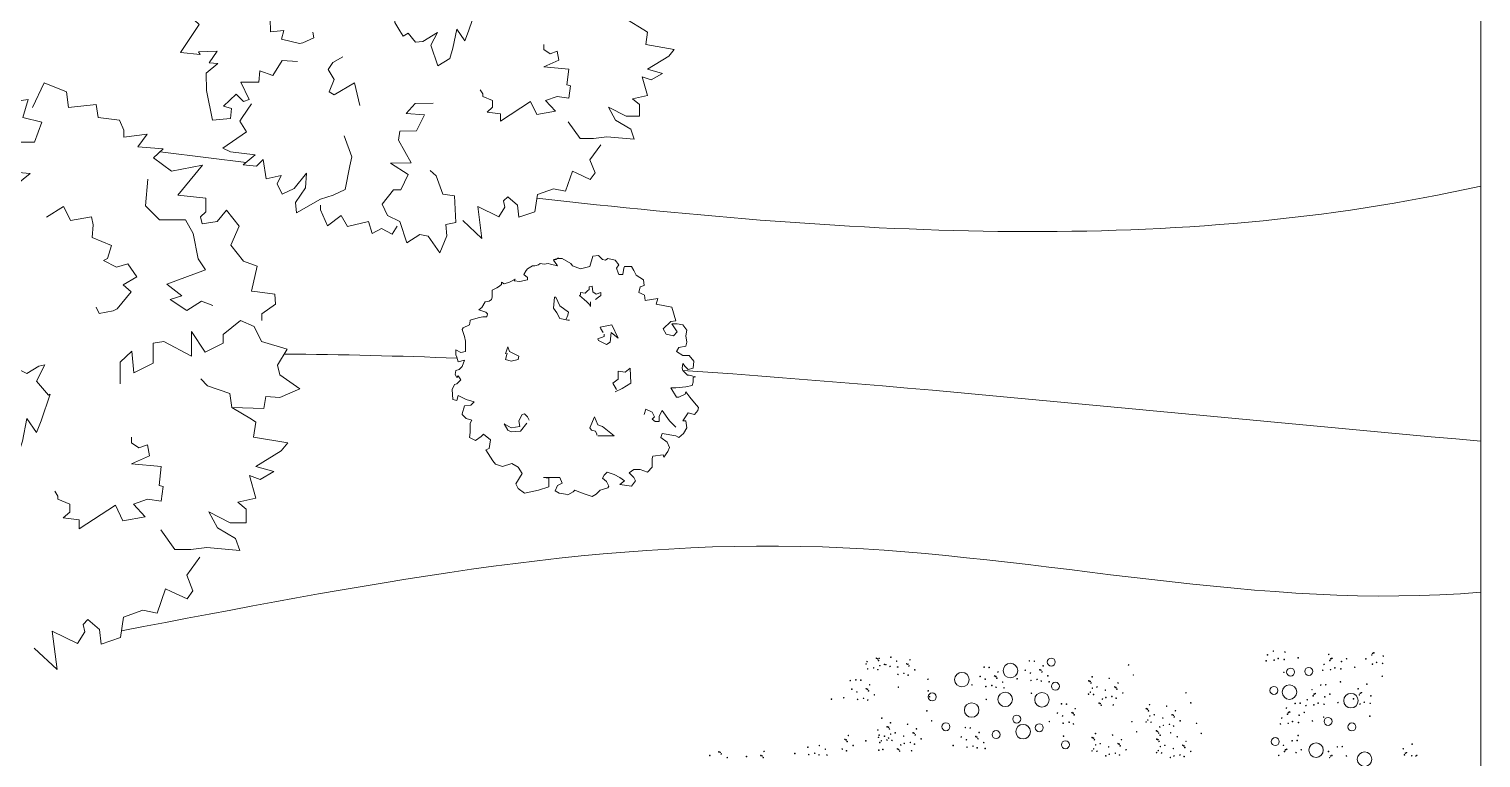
# Model space of a CAD drawing. Header units: millimetres. Extents: x 19901 to 59163, y 13732 to 30178.
# Drawn here: x 42901 to 43635, y 26991 to 27359 of the extents above; entities that cross this region are included whole.
import ezdxf

# ---------------------------------------------------------------- set-up
doc = ezdxf.new("R2010")
doc.units = ezdxf.units.MM
doc.layers.get('0').update_dxf_attribs({"lineweight": 18})
for name, color, linetype, lineweight in [('Curve di livello', 6, 'Continuous', 9), ('Vegetazione', 53, 'Continuous', 9), ('Verde', 86, 'Continuous', 5)]:
    doc.layers.add(name, color=color, linetype=linetype, lineweight=lineweight)

# ---------------------------------------------------------------- blocks, each defined once
blk = doc.blocks.new('_I12B6')
at = {"color": 0, "linetype": 'Continuous'}
for p, q in [((-0.2, 0.5445), (-0.2219, 0.5299)), ((-0.1964, 0.5445), (-0.2, 0.5445)), ((-0.1891, 0.5445), (-0.1964, 0.5445)), ((-0.1709, 0.5481), (-0.1891, 0.5445)), ((-0.1636, 0.5554), (-0.1709, 0.5481)), ((-0.1454, 0.5518), (-0.1636, 0.5554)), ((-0.1636, 0.5554), (-0.1636, 0.5554)), ((-0.1271, 0.5554), (-0.1454, 0.5518)), ((-0.1162, 0.5518), (-0.1271, 0.5554)), ((-0.0834, 0.5445), (-0.1162, 0.5518)), ((-0.0797, 0.5773), (-0.1016, 0.5737)), ((-0.0907, 0.5737), (-0.1016, 0.57)), ((-0.1016, 0.57), (-0.087, 0.5481)), ((-0.0797, 0.5809), (-0.0907, 0.5737)), ((-0.087, 0.5481), (-0.0834, 0.5445)), ((-0.0615, 0.5773), (-0.0797, 0.5773)), ((-0.0214, 0.5554), (-0.0615, 0.5773)), ((-0.0141, 0.5445), (-0.0214, 0.5554)), ((0.0223, 0.5299), (-0.0141, 0.5445)), ((0.0661, 0.5408), (0.0223, 0.5299)), ((0.0806, 0.5882), (0.0661, 0.5408)), ((0.1062, 0.5919), (0.0806, 0.5882)), ((0.1244, 0.5737), (0.1062, 0.5919)), ((0.139, 0.57), (0.1244, 0.5737)), ((0.1499, 0.5773), (0.139, 0.57)), ((0.1827, 0.57), (0.1499, 0.5773)), ((0.2009, 0.5481), (0.1827, 0.57)), ((0.19, 0.5336), (0.2009, 0.5481)), ((0.2264, 0.5408), (0.2228, 0.5336)), ((0.2592, 0.5408), (0.2264, 0.5408)), ((0.2702, 0.5226), (0.2592, 0.5408)), ((-0.2802, 0.4825), (-0.3057, 0.4679)), ((-0.2839, 0.4752), (-0.2802, 0.4825)), ((-0.2583, 0.4716), (-0.2839, 0.4752)), ((-0.2219, 0.4789), (-0.2583, 0.4716)), ((-0.2292, 0.5226), (-0.2401, 0.5044)), ((-0.2401, 0.5044), (-0.2219, 0.4898)), ((-0.2219, 0.5299), (-0.2292, 0.5226)), ((-0.2219, 0.4898), (-0.2219, 0.4789)), ((0.1973, 0.5117), (0.19, 0.5336)), ((0.2009, 0.5044), (0.1973, 0.5117)), ((0.2191, 0.5044), (0.2009, 0.5044)), ((0.2228, 0.5336), (0.2191, 0.5044)), ((0.2811, 0.5008), (0.2702, 0.5226)), ((0.3139, 0.4789), (0.2811, 0.5008)), ((0.3176, 0.4534), (0.3139, 0.4789)), ((-0.3641, 0.4424), (-0.3859, 0.4315)), ((-0.3859, 0.4315), (-0.3859, 0.4133)), ((-0.3859, 0.4133), (-0.3859, 0.3987)), ((-0.3568, 0.4461), (-0.3641, 0.4424)), ((-0.3422, 0.457), (-0.3568, 0.4461)), ((-0.3312, 0.4607), (-0.3422, 0.4679)), ((-0.3422, 0.4679), (-0.3422, 0.457)), ((-0.3057, 0.4679), (-0.3312, 0.4607)), ((0.0223, 0.4096), (0.0187, 0.406)), ((0.0187, 0.406), (0.0405, 0.3878)), ((0.0442, 0.4169), (0.0223, 0.4206)), ((0.0223, 0.4206), (0.0223, 0.4096)), ((0.0551, 0.4279), (0.0442, 0.4169)), ((0.0624, 0.4351), (0.0551, 0.4279)), ((0.077, 0.4497), (0.0624, 0.4461)), ((0.0624, 0.4461), (0.0624, 0.4351)), ((0.0806, 0.4242), (0.077, 0.4497)), ((0.0952, 0.4133), (0.0806, 0.4242)), ((0.1171, 0.4206), (0.0952, 0.4133)), ((0.1062, 0.3987), (0.1171, 0.406)), ((0.1171, 0.406), (0.1171, 0.4206)), ((0.292, 0.4206), (0.2993, 0.4461)), ((0.3176, 0.4096), (0.292, 0.4206)), ((0.2993, 0.4461), (0.3176, 0.4534)), ((0.3225, 0.3834), (0.3189, 0.4089)), ((-0.4333, 0.3513), (-0.4479, 0.3404)), ((-0.4479, 0.3404), (-0.4151, 0.3294)), ((-0.4187, 0.3768), (-0.4333, 0.3513)), ((-0.4005, 0.3805), (-0.4187, 0.3768)), ((-0.3896, 0.3878), (-0.4005, 0.3805)), ((-0.3859, 0.3987), (-0.3896, 0.3878)), ((-0.098, 0.3987), (-0.1016, 0.3477)), ((-0.1016, 0.3477), (-0.087, 0.3258)), ((-0.0907, 0.3987), (-0.098, 0.3987)), ((-0.0725, 0.3586), (-0.0907, 0.3987)), ((-0.0324, 0.3294), (-0.0725, 0.3586)), ((0.0405, 0.3878), (0.0515, 0.3768)), ((0.0515, 0.3768), (0.0624, 0.3659)), ((0.0624, 0.3659), (0.0697, 0.355)), ((0.0697, 0.355), (0.0697, 0.3768)), ((0.0916, 0.3878), (0.1062, 0.3987)), ((0.3804, 0.3924), (0.3225, 0.3834)), ((0.3732, 0.3669), (0.3804, 0.3924)), ((0.4449, 0.3523), (0.3732, 0.3669)), ((0.4634, 0.2893), (0.4449, 0.3523)), ((-0.4916, 0.2711), (-0.5208, 0.2565)), ((-0.488, 0.2893), (-0.4916, 0.2711)), ((-0.4515, 0.3039), (-0.488, 0.293)), ((-0.488, 0.293), (-0.488, 0.2893)), ((-0.4297, 0.3076), (-0.4515, 0.3039)), ((-0.4114, 0.3076), (-0.4297, 0.3076)), ((-0.4151, 0.3294), (-0.4078, 0.3221)), ((-0.4078, 0.3221), (-0.4114, 0.3076)), ((-0.087, 0.3258), (-0.0725, 0.3003)), ((-0.0725, 0.3003), (-0.036, 0.293)), ((-0.0433, 0.2966), (-0.036, 0.3149)), ((-0.036, 0.3149), (-0.0324, 0.3294)), ((-0.036, 0.293), (-0.0287, 0.293)), ((0.1134, 0.2602), (0.1681, 0.2711)), ((0.1681, 0.2711), (0.1973, 0.2092)), ((0.405, 0.2529), (0.4415, 0.2857)), ((0.4415, 0.2857), (0.4634, 0.2893)), ((0.4707, 0.2748), (0.4451, 0.2748)), ((0.4451, 0.2748), (0.4707, 0.2383)), ((0.4962, 0.2711), (0.4707, 0.2748)), ((0.5144, 0.2456), (0.4962, 0.2711)), ((-0.5208, 0.2565), (-0.5244, 0.2492)), ((-0.5244, 0.2492), (-0.5135, 0.2164)), ((-0.5135, 0.2164), (-0.5099, 0.1946)), ((0.1025, 0.2055), (0.1317, 0.2164)), ((0.1062, 0.1982), (0.1025, 0.2055)), ((0.1171, 0.2529), (0.1134, 0.2602)), ((0.128, 0.2347), (0.1171, 0.2529)), ((0.1317, 0.2164), (0.1317, 0.2274)), ((0.1645, 0.2347), (0.1608, 0.1909)), ((0.1973, 0.2092), (0.1645, 0.2347)), ((0.4196, 0.2274), (0.405, 0.2529)), ((0.4524, 0.2201), (0.4196, 0.2274)), ((0.4707, 0.2383), (0.4524, 0.2201)), ((0.5107, 0.2201), (0.5144, 0.2456)), ((0.5144, 0.1909), (0.5107, 0.2201)), ((-0.5317, 0.1435), (-0.5536, 0.1545)), ((-0.5536, 0.1545), (-0.5536, 0.1326)), ((-0.5099, 0.1472), (-0.5317, 0.1435)), ((-0.5099, 0.1946), (-0.5099, 0.1508)), ((-0.5099, 0.1508), (-0.5099, 0.1472)), ((-0.313, 0.1691), (-0.324, 0.1363)), ((-0.3167, 0.1399), (-0.324, 0.1107)), ((-0.3167, 0.1399), (-0.3167, 0.1399)), ((-0.3057, 0.1472), (-0.313, 0.1691)), ((-0.2839, 0.1363), (-0.3057, 0.1472)), ((-0.262, 0.1253), (-0.2839, 0.1363)), ((0.1426, 0.18), (0.1062, 0.1982)), ((0.1608, 0.1909), (0.1426, 0.18)), ((0.467, 0.1472), (0.4779, 0.1654)), ((0.4962, 0.129), (0.467, 0.1472)), ((0.4779, 0.1654), (0.5107, 0.1727)), ((0.5107, 0.1727), (0.5144, 0.1909)), ((-0.5536, 0.1326), (-0.5499, 0.1217)), ((-0.5499, 0.1217), (-0.5427, 0.0998)), ((-0.5427, 0.0998), (-0.5135, 0.1071)), ((-0.5244, 0.0779), (-0.539, 0.0634)), ((-0.5135, 0.1071), (-0.5244, 0.0779)), ((-0.324, 0.1107), (-0.2984, 0.1034)), ((-0.2984, 0.1034), (-0.2656, 0.1107)), ((-0.2656, 0.1107), (-0.262, 0.1253)), ((0.252, 0.0706), (0.2301, 0.0524)), ((0.2556, 0.0014), (0.252, 0.0706)), ((0.4925, 0.0706), (0.4962, 0.0925)), ((0.4962, 0.0597), (0.4925, 0.0706)), ((0.5253, 0.129), (0.4962, 0.129)), ((0.4962, 0.0925), (0.5071, 0.0779)), ((0.5071, 0.0779), (0.5217, 0.0634)), ((0.5217, 0.0634), (0.5436, 0.0706)), ((0.5472, 0.1034), (0.5253, 0.129)), ((0.5436, 0.0706), (0.5472, 0.1034)), ((-0.5536, 0.0597), (-0.5572, 0.0415)), ((-0.5572, 0.0415), (-0.5499, 0.0269)), ((-0.539, 0.0634), (-0.5536, 0.0597)), ((-0.5499, 0.0269), (-0.5427, 0.0342)), ((-0.5317, 0.016), (-0.5499, -0.0023)), ((-0.5427, 0.0342), (-0.5317, 0.016)), ((0.1973, 0.0196), (0.1718, 0.0014)), ((0.1718, 0.0014), (0.19, -0.0278)), ((0.2301, 0.0524), (0.1973, 0.0561)), ((0.1973, 0.0561), (0.1973, 0.0196)), ((0.2155, -0.0241), (0.2556, 0.0014)), ((0.518, 0.0378), (0.4962, 0.0597)), ((0.5253, 0.0378), (0.518, 0.0378)), ((0.5545, 0.0305), (0.5253, 0.0378)), ((0.5399, -0.0095), (0.5436, 0.005)), ((0.5436, 0.0269), (0.5545, 0.0305)), ((0.5436, 0.005), (0.5436, 0.0269)), ((-0.5609, -0.0059), (-0.5718, -0.0278)), ((-0.5718, -0.0278), (-0.5682, -0.0752)), ((-0.5499, -0.0023), (-0.5609, -0.0059)), ((-0.5499, -0.0788), (-0.5427, -0.0569)), ((-0.5427, -0.0569), (-0.5062, -0.0752)), ((0.1827, -0.0387), (0.2155, -0.0241)), ((0.467, -0.0642), (0.4415, -0.0205)), ((0.4415, -0.0205), (0.4634, -0.0205)), ((0.4634, -0.0205), (0.5107, -0.0168)), ((0.4779, -0.0642), (0.467, -0.0642)), ((0.5071, -0.0496), (0.4779, -0.0642)), ((0.5107, -0.0387), (0.5071, -0.0496)), ((0.5107, -0.0168), (0.5399, -0.0095)), ((0.5144, -0.046), (0.5107, -0.0387)), ((0.529, -0.0642), (0.5144, -0.046)), ((0.5508, -0.0897), (0.529, -0.0642)), ((-0.5682, -0.0752), (-0.5499, -0.0788)), ((-0.5135, -0.1043), (-0.5244, -0.1408)), ((-0.4843, -0.1007), (-0.5135, -0.1043)), ((-0.5062, -0.0752), (-0.4698, -0.0861)), ((-0.4698, -0.0861), (-0.4843, -0.1007)), ((0.3249, -0.1189), (0.3176, -0.1444)), ((0.354, -0.1335), (0.3249, -0.1189)), ((0.3649, -0.1553), (0.354, -0.1335)), ((0.4014, -0.1262), (0.3868, -0.1517)), ((0.4342, -0.1736), (0.4014, -0.1262)), ((0.5691, -0.1116), (0.5508, -0.0897)), ((0.5508, -0.1444), (0.5654, -0.1262)), ((0.5654, -0.1262), (0.5691, -0.1116)), ((-0.5244, -0.1408), (-0.5244, -0.1444)), ((-0.5244, -0.1444), (-0.5062, -0.1626)), ((-0.5062, -0.1626), (-0.4807, -0.1699)), ((-0.4807, -0.1699), (-0.488, -0.1845)), ((-0.488, -0.1845), (-0.488, -0.2282)), ((-0.2984, -0.2064), (-0.3312, -0.1882)), ((-0.3312, -0.1882), (-0.313, -0.2173)), ((-0.2583, -0.1991), (-0.2984, -0.2064)), ((-0.2474, -0.1444), (-0.262, -0.1736)), ((-0.262, -0.1736), (-0.2583, -0.1991)), ((-0.2547, -0.221), (-0.2255, -0.1845)), ((-0.2365, -0.1408), (-0.2474, -0.1444)), ((-0.2219, -0.1553), (-0.2365, -0.1408)), ((-0.2146, -0.1699), (-0.2219, -0.1553)), ((-0.2146, -0.1699), (-0.2146, -0.1699)), ((0.0879, -0.1553), (0.0661, -0.2064)), ((0.1025, -0.1918), (0.0879, -0.1553)), ((0.1244, -0.1991), (0.1025, -0.1918)), ((0.1791, -0.2428), (0.1244, -0.1991)), ((0.354, -0.1663), (0.3649, -0.1553)), ((0.3686, -0.1772), (0.354, -0.1663)), ((0.3868, -0.1772), (0.3686, -0.1772)), ((0.3868, -0.1517), (0.3868, -0.1772)), ((0.4634, -0.2027), (0.4342, -0.1736)), ((0.4962, -0.1736), (0.5217, -0.1371)), ((0.5107, -0.1736), (0.4962, -0.1736)), ((0.5144, -0.2064), (0.5107, -0.1736)), ((0.5217, -0.1371), (0.5508, -0.1444)), ((-0.488, -0.2282), (-0.4916, -0.2501)), ((-0.4916, -0.2501), (-0.4625, -0.2647)), ((-0.4625, -0.2647), (-0.437, -0.2465)), ((-0.437, -0.2465), (-0.426, -0.2355)), ((-0.426, -0.2355), (-0.3932, -0.2611)), ((-0.3932, -0.2611), (-0.4005, -0.3011)), ((-0.313, -0.2173), (-0.2984, -0.2246)), ((-0.2984, -0.2246), (-0.2547, -0.221)), ((0.0661, -0.2064), (0.0733, -0.2173)), ((0.0733, -0.2173), (0.0916, -0.221)), ((0.0916, -0.221), (0.0989, -0.2355)), ((0.0989, -0.2355), (0.0989, -0.2392)), ((0.1025, -0.2428), (0.1353, -0.2428)), ((0.1353, -0.2428), (0.1791, -0.2428)), ((0.3941, -0.2501), (0.4014, -0.2319)), ((0.4233, -0.272), (0.3941, -0.2501)), ((0.4014, -0.2319), (0.4634, -0.2428)), ((0.4634, -0.2428), (0.4779, -0.2501)), ((0.4779, -0.2501), (0.4998, -0.2319)), ((0.4998, -0.2319), (0.5144, -0.2064)), ((-0.4005, -0.3011), (-0.4151, -0.3084)), ((-0.4151, -0.3084), (-0.3823, -0.3595)), ((0.3577, -0.3376), (0.405, -0.3303)), ((0.405, -0.3303), (0.4087, -0.3412)), ((0.4087, -0.3412), (0.4269, -0.3157)), ((0.4342, -0.2975), (0.4233, -0.272)), ((0.4269, -0.3157), (0.4342, -0.2975)), ((-0.3823, -0.3595), (-0.3713, -0.374)), ((-0.3713, -0.374), (-0.3385, -0.385)), ((-0.3385, -0.385), (-0.2948, -0.3704)), ((-0.2948, -0.3704), (-0.2656, -0.3886)), ((-0.2656, -0.3886), (-0.2474, -0.4178)), ((0.2483, -0.4141), (0.2702, -0.3996)), ((0.2702, -0.3996), (0.2993, -0.3996)), ((0.2993, -0.3996), (0.3321, -0.4105)), ((0.3321, -0.4105), (0.354, -0.3886)), ((0.354, -0.3485), (0.3577, -0.3376)), ((0.354, -0.3886), (0.354, -0.3485)), ((-0.2474, -0.4178), (-0.2766, -0.4652)), ((-0.2766, -0.4652), (-0.2656, -0.487)), ((-0.1235, -0.4397), (-0.149, -0.436)), ((-0.149, -0.436), (-0.0725, -0.436)), ((-0.1235, -0.4798), (-0.1235, -0.4397)), ((-0.0615, -0.4615), (-0.0834, -0.4725)), ((-0.0725, -0.436), (-0.0615, -0.4615)), ((0.1244, -0.4397), (0.1317, -0.4251)), ((0.1426, -0.4542), (0.1244, -0.4397)), ((0.1317, -0.4251), (0.1462, -0.4105)), ((0.1535, -0.4761), (0.1426, -0.4542)), ((0.1462, -0.4105), (0.1791, -0.4214)), ((0.1791, -0.4214), (0.2046, -0.436)), ((0.2046, -0.436), (0.2264, -0.4506)), ((0.2264, -0.4506), (0.2046, -0.4688)), ((0.2046, -0.4688), (0.2592, -0.4761)), ((0.2702, -0.436), (0.2483, -0.4141)), ((0.2592, -0.4761), (0.2775, -0.4506)), ((0.2775, -0.4506), (0.2702, -0.436)), ((-0.2656, -0.487), (-0.2365, -0.5089)), ((-0.2365, -0.5089), (-0.1709, -0.4943)), ((-0.1709, -0.4943), (-0.1235, -0.4798)), ((-0.0834, -0.4725), (-0.0943, -0.498)), ((-0.0943, -0.498), (-0.0761, -0.5089)), ((-0.0761, -0.5089), (-0.0469, -0.5126)), ((-0.0469, -0.5126), (-0.036, -0.5162)), ((-0.036, -0.5162), (-0.0105, -0.5016)), ((-0.0105, -0.5016), (-0.0032, -0.4943)), ((-0.0032, -0.4943), (0.0223, -0.5053)), ((0.0223, -0.5053), (0.0442, -0.5126)), ((0.0442, -0.5126), (0.077, -0.5235)), ((0.077, -0.5235), (0.0952, -0.5126)), ((0.0952, -0.5126), (0.1134, -0.4943)), ((0.1134, -0.4943), (0.1244, -0.4907)), ((0.1244, -0.4907), (0.1499, -0.4834)), ((0.1499, -0.4834), (0.1535, -0.4761))]:
    blk.add_line(p, q, dxfattribs=at)

msp = doc.modelspace()

# ---------------------------------------------------------------- linework, layer by layer
msp.add_line((43634.61, 28849.8), (43634.61, 26843.43))
at = {"layer": 'Curve di livello'}
for points in [[(42967.18, 27297.28), (42981.65, 27295.48), (42996.14, 27293.65), (43010.63, 27291.83)], [(43029.88, 27195), (43058.98, 27194.77), (43088.1, 27194.05), (43117.22, 27192.94)]]:
    msp.add_open_spline(points, degree=3, dxfattribs=at)
for points, knots in [([(43157.56, 27273.85), (43318.1, 27255.58), (43479.28, 27245.05), (43634.53, 27279.96), (43634.53, 27279.96), (43634.53, 27279.96), (43634.53, 27279.96), (43634.56, 27279.97), (43634.58, 27279.98), (43634.61, 27279.98)], [1526.756387, 1526.756387, 1526.756387, 1526.756387, 2004.14526, 2004.14526, 2004.14526, 2004.146467, 2004.146467, 2004.146467, 2004.226908, 2004.226908, 2004.226908, 2004.226908]), ([(43231.27, 27186.75), (43365.83, 27177.55), (43500.41, 27162.52), (43634.53, 27151.02), (43634.53, 27151.02), (43634.53, 27151.02), (43634.53, 27151.02), (43634.55, 27151.02), (43634.58, 27151.01), (43634.61, 27151.01)], [1601.067416, 1601.067416, 1601.067416, 1601.067416, 2004.889476, 2004.889476, 2004.889476, 2004.889607, 2004.889607, 2004.889607, 2004.969426, 2004.969426, 2004.969426, 2004.969426]), ([(42947.72, 27055.13), (43065.52, 27077.43), (43293.89, 27124.26), (43523.83, 27064.96), (43634.59, 27074.67), (43634.59, 27074.67), (43634.59, 27074.67), (43634.59, 27074.67), (43634.59, 27074.67), (43634.6, 27074.67), (43634.61, 27074.67)], [1323.609316, 1323.609316, 1323.609316, 1323.609316, 1679.853616, 2013.397423, 2013.397423, 2013.397423, 2013.399494, 2013.399494, 2013.399494, 2013.420108, 2013.420108, 2013.420108, 2013.420108])]:
    msp.add_open_spline(points, degree=3, knots=knots, dxfattribs=at)
at = {"layer": 'Vegetazione'}
for centre, radius in [((43396.85, 27034.99), 3.67), ((43417.46, 27039.28), 2.02), ((43538.42, 27034.25), 2.02), ((43547.61, 27034.6), 2.02), ((43372.33, 27030.41), 3.67), ((43419.59, 27027.06), 2.02), ((43357.31, 27021.71), 2.02), ((43394.19, 27020.42), 3.67), ((43412.77, 27020.24), 3.67), ((43530, 27024.94), 2.02), ((43537.85, 27024.12), 3.67), ((43568.91, 27019.79), 3.67), ((43377.24, 27015.04), 3.67), ((43364.21, 27006.6), 2.02), ((43400, 27010.46), 2.02), ((43403.25, 27004.11), 3.67), ((43411.42, 27006.12), 2.02), ((43557.36, 27009.28), 2.02), ((43569.38, 27006.48), 2.02), ((43389.62, 27002.61), 2.02), ((43530.66, 26999.06), 2.02), ((43424.64, 26997.5), 2.02), ((43551.28, 26994.77), 3.67), ((43575.8, 26990.2), 3.67)]:
    msp.add_circle(centre, radius, dxfattribs=at)
at = {"layer": 'Verde'}
for points in [[(43039.01, 27400.66), (43030.47, 27400.08), (43030.82, 27398.03), (43031.57, 27393.52), (43023.58, 27389.66), (43025.02, 27386.52), (43028.42, 27382.46), (43023.77, 27374.94), (43028.43, 27371.5), (43030.2, 27371.8), (43027.48, 27366.29), (43022.76, 27364.66), (43022.97, 27357.95), (43029.67, 27358.64), (43028.58, 27354.25), (43037.59, 27351.96), (43039.36, 27352.26), (43044.83, 27354.85), (43044.35, 27357.72)], [(43085.5, 27367.74), (43085.73, 27362.62), (43088.31, 27358.42), (43089.95, 27355.75), (43092.43, 27357.28), (43096.19, 27352.76), (43099.96, 27352.97), (43107.4, 27357.55), (43103.97, 27351.23), (43107.48, 27340.77), (43113.5, 27344.47), (43115.16, 27349.7), (43117.06, 27359.3), (43121.18, 27353.41), (43123.07, 27358.26), (43126.86, 27369.54), (43126.16, 27369.1), (43121.1, 27374.93), (43124.65, 27381.85), (43122.06, 27381.31), (43117.1, 27378.26), (43113.69, 27379.84), (43109.93, 27384.36), (43108.99, 27385.89)], [(42987.7, 27369.43), (42982.4, 27365.76), (42986.95, 27361.56), (42977.51, 27347.43), (42987.32, 27346.5), (42986.54, 27347.82), (42996.03, 27348.17), (42991.87, 27342.31), (42996.33, 27341.88), (42990.46, 27337.01), (42990.52, 27328.24), (42993.6, 27313.33), (43002.68, 27314.13), (43003.15, 27319.1), (42999.22, 27320.31), (43005.65, 27326.38), (43009.34, 27322.68), (43012.14, 27323.67), (43008.02, 27332.41), (43017.02, 27332.39), (43017.57, 27338.18), (43024.1, 27335.89), (43028.87, 27343.37), (43036.5, 27342.95)], [(43203.37, 27363.89), (43211.66, 27358.93), (43213.45, 27357.68), (43212.56, 27351.44), (43226.89, 27348.95), (43224.2, 27345.63), (43213.45, 27338.98), (43221.07, 27336.9), (43215.24, 27333.57), (43210.77, 27335.23), (43213.45, 27325.67), (43205.84, 27324.01), (43209.42, 27321.1), (43209.42, 27315.28), (43202.7, 27315.28), (43193.74, 27319.85), (43197.33, 27313.2), (43204.94, 27308.63), (43206.73, 27303.64), (43192.85, 27304.89), (43186.13, 27304.06), (43179.41, 27304.06), (43173.43, 27312.37)], [(43068.05, 27320.64), (43065.37, 27332.19), (43055.04, 27325.98), (43052.58, 27327.65), (43055.14, 27333.89), (43052.15, 27338.88), (43054.43, 27342.34), (43059.42, 27345.33)], [(43128.88, 27328.57), (43130.17, 27326.48), (43130.17, 27325.23), (43135.1, 27323.15), (43135.1, 27319.83), (43132.41, 27317.33), (43139.13, 27316.5), (43139.13, 27312.76), (43154.36, 27322.74), (43157.49, 27316.09), (43166.9, 27317.75), (43161.97, 27323.15), (43167.8, 27325.23), (43173.62, 27324.4), (43174.52, 27330.63), (43172.73, 27331.05), (43173.62, 27338.95), (43161.08, 27340.19), (43168.69, 27343.52), (43167.8, 27348.09), (43164.21, 27346.84), (43161.08, 27348.92), (43161.08, 27351.42)], [(42836.59, 27321.86), (42841.33, 27320.17), (42843.48, 27327.65), (42862.29, 27336.13), (42857.45, 27328.15), (42857.45, 27323.66), (42870.36, 27327.65), (42879.49, 27325.16), (42878.42, 27317.18), (42893.47, 27322.66), (42900.46, 27323.66), (42897.77, 27314.68), (42907.45, 27312.19), (42903.69, 27302.21), (42885.41, 27302.21), (42880.57, 27293.24), (42889.71, 27287.25), (42901.54, 27286.25), (42882.72, 27271.29), (42866.59, 27271.29), (42865.52, 27272.29), (42864.44, 27280.77)], [(42902.61, 27319.67), (42908.52, 27332.14), (42919.81, 27327.65), (42920.89, 27319.67), (42934.86, 27321.17), (42935.94, 27314.68), (42946.69, 27313.19), (42948.84, 27308.2), (42948.84, 27304.71), (42960.67, 27306.2), (42955.83, 27299.72), (42968.73, 27298.72), (42963.89, 27294.23), (42972.93, 27287.51)], [(43013.38, 27321.58), (43008.56, 27314.57), (43007.45, 27312.69), (43010.86, 27307.39), (42998.87, 27299.15), (43002.7, 27297.25), (43015.25, 27295.69), (43009.19, 27290.62), (43015.87, 27290.03), (43019.25, 27293.41), (43020.79, 27283.6), (43028.41, 27285.26), (43026.37, 27281.12), (43028.79, 27275.83), (43034.9, 27278.63), (43041.14, 27286.53), (43040.65, 27278.99), (43035.64, 27271.66), (43036.09, 27266.37), (43048.19, 27273.3), (43054.64, 27275.34), (43060.75, 27278.15), (43063.11, 27290.2), (43063.99, 27294.72), (43060.13, 27305.3)], [(43105.17, 27321.84), (43096.03, 27321.68), (43091.54, 27316.68), (43100.69, 27315.94), (43096.67, 27307.8), (43088.36, 27307.66), (43087.61, 27303.17), (43094.03, 27291.63), (43083.64, 27291.46), (43092.47, 27285.78), (43088.86, 27278.1), (43085.12, 27278.04), (43079.42, 27270.78), (43082.01, 27265), (43088.29, 27261.96), (43091.8, 27251.27), (43098.38, 27255.41), (43102.55, 27254.59), (43108.51, 27246.17), (43112.11, 27254.75), (43111.6, 27260.56), (43116.57, 27261.54), (43115.93, 27274.97), (43110.1, 27275.77), (43106.61, 27285.12), (43103.66, 27287.76)], [(43120.07, 27262.54), (43129.77, 27253.49), (43127.7, 27269.66), (43138.38, 27264.46), (43141.43, 27269.32), (43140.73, 27272.4), (43142.8, 27274.49), (43147.69, 27270.28), (43148.39, 27264.19), (43156.55, 27266.98), (43157.82, 27275.6), (43165.94, 27278.45), (43171.95, 27277.27), (43175.48, 27287.49), (43177.81, 27286.4), (43184.53, 27283.31), (43187.01, 27286.65), (43184.35, 27293.22), (43189.9, 27300.84)], [(42972.93, 27287.51), (42988.56, 27290.51), (42976.13, 27275.4), (42990.3, 27273.87), (42990.3, 27266.98), (42987.62, 27264.3), (42988.38, 27260.85), (42996.04, 27262), (43000.64, 27267.74), (43007.15, 27259.7), (43002.94, 27250.13), (43009.37, 27242.05), (43016.22, 27239.41), (43013.28, 27226.77), (43016.35, 27226.39), (43025.16, 27225.24), (43025.54, 27220.27), (43018.64, 27215.29), (43018.6, 27211.89)], [(42960.88, 27283.38), (42959.8, 27269.91), (42966.79, 27262.93), (42980.03, 27262.92), (42983.79, 27255.93), (42986.32, 27243.13), (42990.08, 27237.64), (42970.63, 27230.3), (42978.08, 27224.52), (42972.17, 27222.52), (42980.63, 27216.98), (42988.11, 27221.7), (42993.82, 27219.56)], [(42909.7, 27264.14), (42918.39, 27269.6), (42919.5, 27267.37), (42921.95, 27262.46), (42932.43, 27264.35), (42933.25, 27260.3), (42932.82, 27253.95), (42942.64, 27249.94), (42940.54, 27243.31), (42938.62, 27242.35), (42945.14, 27238.92), (42950.87, 27240.67), (42955.4, 27234.01), (42948.41, 27229.96), (42952.57, 27226.46), (42945.44, 27217.88), (42943.51, 27216.92), (42936.37, 27215.58), (42934.81, 27218.7)], [(43048.19, 27270.2), (43048.19, 27267.9), (43051.74, 27259.91), (43058.65, 27265), (43061.92, 27259.55), (43072.46, 27262.09), (43074.28, 27255.91), (43079.01, 27258.46), (43084.46, 27255.55), (43086.88, 27259.6)], [(42946.96, 27179.98), (42946.96, 27190.95), (42952.87, 27196.44), (42953.94, 27185.46), (42963.62, 27190.45), (42963.62, 27200.43), (42969, 27201.42), (42982.97, 27193.94), (42982.97, 27206.41), (42989.96, 27195.94), (42999.1, 27200.43), (42999.1, 27204.92), (43007.7, 27211.9), (43014.69, 27208.91), (43018.45, 27201.42), (43031.35, 27197.43), (43026.52, 27189.45), (43027.59, 27184.47), (43037.8, 27177.48), (43027.59, 27172.99), (43020.6, 27173.49), (43019.53, 27167.51), (43003.4, 27168.01), (43002.33, 27174.99), (42991.04, 27178.98), (42987.81, 27182.47)], [(42861.96, 27172.63), (42862.23, 27166.48), (42865.33, 27161.45), (42867.3, 27158.25), (42870.27, 27160.08), (42874.79, 27154.65), (42879.31, 27154.91), (42888.23, 27160.4), (42884.12, 27152.82), (42888.33, 27140.26), (42895.55, 27144.71), (42897.55, 27150.99), (42899.83, 27162.5), (42904.77, 27155.43), (42907.04, 27161.25), (42911.59, 27174.79), (42910.74, 27174.27), (42904.68, 27181.26), (42908.93, 27189.57), (42905.82, 27188.91), (42899.88, 27185.25), (42895.78, 27187.15), (42891.27, 27192.57), (42890.14, 27194.41)], [(43003.4, 27168.01), (43013.35, 27162.05), (43015.5, 27160.56), (43014.43, 27153.07), (43031.63, 27150.08), (43028.4, 27146.09), (43015.5, 27138.11), (43024.64, 27135.62), (43017.65, 27131.63), (43012.28, 27133.62), (43015.5, 27122.15), (43006.36, 27120.15), (43010.66, 27116.66), (43010.66, 27109.68), (43002.6, 27109.68), (42991.85, 27115.17), (42996.15, 27107.19), (43005.29, 27101.7), (43007.44, 27095.71), (42990.77, 27097.21), (42982.71, 27096.21), (42974.65, 27096.21), (42967.48, 27106.19)], [(42914.01, 27125.63), (42915.56, 27123.11), (42915.56, 27121.62), (42921.47, 27119.12), (42921.47, 27115.13), (42918.25, 27112.14), (42926.31, 27111.14), (42926.31, 27106.65), (42944.59, 27118.62), (42948.35, 27110.64), (42959.64, 27112.64), (42953.73, 27119.12), (42960.71, 27121.62), (42967.7, 27120.62), (42968.78, 27128.1), (42966.63, 27128.6), (42967.7, 27138.08), (42952.65, 27139.57), (42961.79, 27143.56), (42960.71, 27149.05), (42956.41, 27147.55), (42952.65, 27150.05), (42952.65, 27153.04)], [(42903.44, 27046.39), (42915.08, 27035.52), (42912.59, 27054.93), (42925.41, 27048.69), (42929.07, 27054.52), (42928.23, 27058.22), (42930.71, 27060.73), (42936.59, 27055.68), (42937.42, 27048.37), (42947.21, 27051.71), (42948.74, 27062.06), (42958.49, 27065.48), (42965.69, 27064.06), (42969.93, 27076.33), (42972.72, 27075.02), (42980.8, 27071.31), (42983.77, 27075.32), (42980.58, 27083.2), (42987.24, 27092.35)]]:
    msp.add_lwpolyline(points, dxfattribs=at)
for centre in [(43529.7, 27044.87), (43535.54, 27044.33), (43579.87, 27043.7), (43580.5, 27043.98), (43323.87, 27038.31), (43324.39, 27039.54), (43327.74, 27036.33), (43329.11, 27041.2), (43329.75, 27040.92), (43330.23, 27040.08), (43330.56, 27041.19), (43330.87, 27037.47), (43333.17, 27038.1), (43333.91, 27037.98), (43336.03, 27037.11), (43336.4, 27041.73), (43339.35, 27039.76), (43339.69, 27036.8), (43340.03, 27036.79), (43344.41, 27038.46), (43345.05, 27038.18), (43345.53, 27037.34), (43346.1, 27040.46), (43383.59, 27036.76), (43386.1, 27036.61), (43406.4, 27039.87), (43408.91, 27039.72), (43413.34, 27037.4), (43456.56, 27037.85), (43526.07, 27039.93), (43526.75, 27042.89), (43530.07, 27040.25), (43532.19, 27041.12), (43535.23, 27040.6), (43542.23, 27041.44), (43555.32, 27038.1), (43557.69, 27043.19), (43558.27, 27040.08), (43558.74, 27040.92), (43559.38, 27041.2), (43560.75, 27036.33), (43564.11, 27039.54), (43566.71, 27040.96), (43570.8, 27036.65), (43576.44, 27040.89), (43579.39, 27042.86), (43579.76, 27038.24), (43581.88, 27039.11), (43584.92, 27038.6), (43585.23, 27042.32), (43315.91, 27029.93), (43318.75, 27030.29), (43321.26, 27030.14), (43324.7, 27035.82), (43329.85, 27035.46), (43340, 27033.08), (43343.04, 27033.59), (43345.15, 27032.72), (43348.48, 27035.37), (43355.14, 27030.62), (43381.52, 27032.06), (43384.12, 27030.64), (43388.85, 27032.3), (43389.49, 27032.02), (43389.96, 27031.18), (43390.53, 27034.29), (43392.91, 27029.2), (43400.24, 27030.86), (43404.33, 27035.17), (43406.93, 27033.75), (43407.24, 27030.02), (43410.28, 27030.54), (43411.66, 27035.41), (43412.29, 27035.13), (43412.4, 27029.67), (43412.77, 27034.29), (43415.72, 27032.31), (43416.4, 27029.35), (43436.47, 27029.81), (43437.11, 27029.53), (43438.16, 27031.81), (43446.78, 27031.06), (43451.22, 27028.74), (43458.94, 27032.76), (43535.03, 27034.1), (43554.64, 27035.14), (43558.64, 27035.46), (43563.59, 27029.31), (43563.8, 27035.81), (43584.72, 27032.1), (43316.68, 27025.59), (43319.28, 27024.16), (43324.01, 27025.82), (43324.65, 27025.54), (43325.12, 27024.7), (43325.7, 27027.82), (43328.07, 27022.73), (43340.2, 27026.58), (43355.3, 27024.75), (43355.98, 27021.79), (43377.43, 27027.75), (43384.43, 27026.91), (43387.47, 27027.43), (43389.59, 27026.56), (43393.59, 27026.24), (43407.44, 27023.52), (43436.36, 27023.05), (43437.21, 27024.07), (43437.58, 27028.69), (43438.23, 27026.08), (43438.87, 27022.9), (43440.53, 27026.72), (43444.8, 27025.08), (43448.15, 27021.87), (43449.53, 27026.74), (43450.17, 27026.46), (43450.64, 27025.62), (43453.59, 27023.65), (43485.56, 27023.79), (43549.23, 27025.35), (43549.8, 27022.24), (43550.28, 27023.08), (43550.92, 27023.36), (43553.66, 27027.67), (43555.65, 27021.7), (43556.17, 27027.82), (43558.25, 27023.12), (43572.57, 27025.81), (43573.14, 27022.7), (43573.62, 27023.54), (43574.26, 27023.82), (43577, 27028.13), (43578.98, 27022.16), (43306.36, 27020.52), (43312.59, 27021.28), (43319.59, 27020.44), (43322.64, 27020.95), (43324.75, 27020.08), (43354.65, 27014.66), (43384.63, 27020.41), (43422.65, 27018.2), (43425.16, 27018.05), (43429.59, 27015.73), (43441.61, 27018.58), (43442.25, 27018.3), (43442.73, 27017.46), (43443.3, 27020.58), (43445.11, 27021.36), (43448.82, 27017.64), (43450.27, 27021), (43465.47, 27015.75), (43466.11, 27015.47), (43466.58, 27014.64), (43467.15, 27017.75), (43475.78, 27017), (43480.21, 27014.68), (43487.93, 27018.7), (43536.3, 27016.06), (43537.99, 27014.06), (43540.73, 27018.38), (43543.24, 27018.53), (43546.18, 27017.3), (43546.86, 27020.26), (43550.18, 27017.62), (43552.29, 27018.49), (43555.33, 27017.97), (43562.34, 27018.81), (43570.19, 27020.72), (43573.52, 27018.08), (43575.63, 27018.95), (43578.67, 27018.43), (43331.82, 27010.94), (43336.25, 27008.62), (43344.88, 27007.87), (43357.03, 27009.57), (43416.49, 27009.19), (43420.58, 27013.5), (43423.18, 27012.07), (43423.49, 27008.35), (43426.53, 27008.87), (43427.91, 27013.73), (43428.55, 27013.46), (43428.65, 27008), (43429.02, 27012.62), (43458.25, 27009.16), (43465.36, 27008.99), (43466.21, 27010.01), (43467.23, 27012.02), (43467.87, 27008.84), (43469.53, 27012.66), (43473.8, 27011.02), (43474.11, 27007.3), (43477.15, 27007.81), (43478.53, 27012.68), (43479.17, 27012.4), (43479.27, 27006.94), (43479.64, 27011.56), (43482.59, 27009.59), (43490.91, 27008.32), (43533.25, 27008.01), (43533.93, 27010.97), (43536.87, 27012.95), (43537.25, 27008.33), (43537.35, 27013.79), (43539.36, 27009.2), (43542.4, 27008.68), (43542.72, 27012.41), (43545.32, 27013.83), (43549.41, 27009.52), (43555.13, 27011.47), (43578.47, 27011.93), (43313.23, 27000.19), (43313.87, 26999.91), (43314.92, 27002.18), (43323.79, 26999.47), (43329.84, 27004.96), (43330.15, 27001.24), (43330.48, 27002.35), (43331.61, 26999.51), (43333.19, 27001.76), (43334.45, 26999.86), (43334.56, 27006.62), (43335.2, 27006.35), (43335.3, 27000.89), (43335.68, 27005.51), (43336.32, 27002.9), (43336.96, 26999.71), (43338.63, 27003.53), (43342.9, 27001.89), (43347.62, 27003.55), (43348.26, 27003.27), (43348.74, 27002.44), (43349.31, 27005.55), (43351.68, 27000.46), (43371.98, 27001.44), (43374.05, 27006.14), (43374.58, 27000.01), (43376.56, 27005.99), (43379.31, 27001.67), (43379.95, 27001.39), (43380.42, 27000.55), (43380.99, 27003.67), (43423.69, 27001.85), (43438.16, 27001.13), (43438.8, 27000.85), (43439.27, 27000.01), (43439.85, 27003.13), (43448.47, 27002.37), (43452.9, 27000.06), (43460.63, 27004.07), (43470.61, 27004.52), (43470.82, 27000.29), (43471.25, 27004.24), (43471.46, 27000.01), (43471.73, 27003.41), (43472.3, 27006.52), (43472.5, 27002.28), (43477.82, 27003.58), (43481.13, 27001.53), (43493.28, 27003.23), (43539.21, 26999.51), (43541.72, 26999.66), (43542.2, 27002.18), (43244.9, 26992.04), (43249.55, 26993.9), (43250.2, 26993.65), (43250.72, 26992.84), (43270.78, 26992.05), (43272.37, 26994.12), (43287.9, 26993.06), (43294.46, 26996.24), (43294.93, 26992.53), (43297.95, 26993.18), (43300.1, 26992.4), (43300.27, 26997.04), (43303.3, 26995.19), (43304.11, 26992.26), (43311.86, 26995.32), (43313.98, 26994.45), (43314.35, 26999.07), (43317.3, 26997.09), (43330.35, 26994.74), (43330.79, 26998.63), (43332.38, 26995.16), (43339.71, 26995.39), (43340.35, 26995.12), (43340.82, 26994.28), (43341.39, 26997.39), (43343.21, 26998.17), (43346.25, 26998.69), (43346.92, 26994.45), (43348.36, 26997.82), (43367.89, 26997.13), (43374.89, 26996.29), (43377.93, 26996.8), (43380.05, 26995.93), (43383.37, 26998.58), (43384.05, 26995.61), (43438.05, 26994.37), (43438.9, 26995.39), (43439.92, 26997.4), (43440.56, 26994.21), (43442.22, 26998.04), (43446.49, 26996.4), (43446.8, 26992.68), (43449.84, 26993.19), (43451.22, 26998.06), (43451.86, 26997.78), (43451.96, 26992.32), (43452.33, 26996.94), (43455.28, 26994.97), (43470.71, 26993.52), (43471.56, 26994.55), (43471.93, 26999.17), (43472.58, 26996.56), (43473.22, 26993.37), (43474.88, 26997.19), (43479.15, 26995.56), (43482.5, 26992.35), (43483.88, 26997.21), (43484.51, 26996.94), (43484.99, 26996.1), (43485.56, 26999.21), (43487.94, 26994.12), (43532.41, 26992.1), (43534.78, 26997.19), (43535.35, 26994.08), (43535.83, 26994.91), (43536.47, 26995.19), (43541.19, 26993.53), (43543.8, 26994.96), (43557.59, 26994.08), (43559.28, 26992.08), (43562.02, 26996.4), (43564.53, 26996.55), (43595.36, 26995.49), (43595.93, 26992.38), (43596.4, 26993.22), (43597.04, 26993.5), (43599.79, 26997.81), (43602.14, 26992.1), (43253.75, 26990.99), (43263.47, 26991.5), (43271.43, 26991.8), (43271.94, 26990.99), (43444.99, 26991.9), (43477.65, 26991.05), (43479.46, 26991.83), (43484.62, 26991.48), (43558.16, 26990.97), (43558.64, 26991.8), (43566.6, 26991.85), (43599.63, 26991.95), (43601.77, 26991.84)]:
    msp.add_circle(centre, 0.158, dxfattribs=at)

# ---------------------------------------------------------------- block references
at = {"layer": 'Verde', "xscale": 109.2024046045917, "yscale": 109.2024046045917, "zscale": 109.2024046045917}
msp.add_blockref('_I12B6', (43177.1, 27180.2), dxfattribs=at)

doc.saveas('drawing.dxf')
